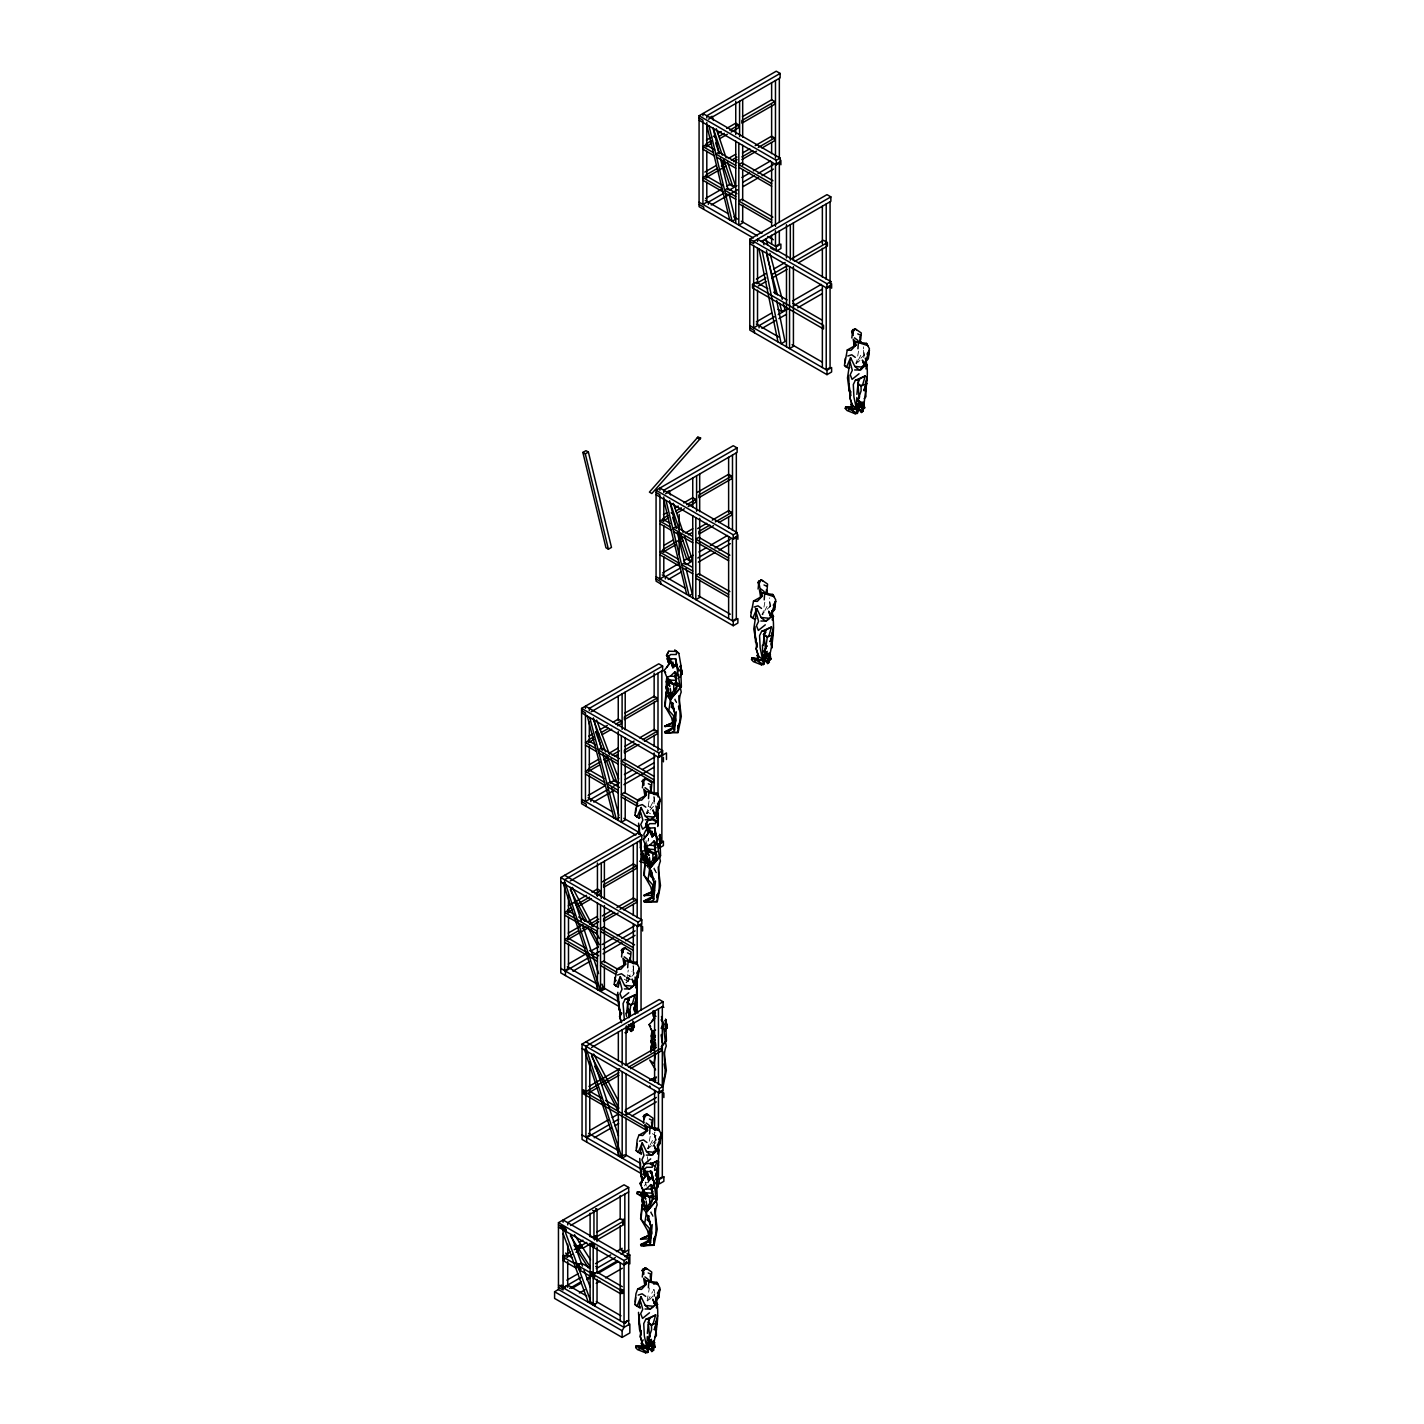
<?xml version="1.0" encoding="UTF-8"?>
<svg xmlns="http://www.w3.org/2000/svg" width="1424" height="1424" viewBox="0 0 1424 1424"><rect width="100%" height="100%" fill="white"/><g stroke="black" fill="none" stroke-linecap="round" stroke-linejoin="round"><path stroke-width="0.75" stroke-dasharray="5 3.75" d="M648.027 841.442L648.525 838.416L647.439 844.201M649.095 800.947L646.923 813.656L649.273 811.413M626.471 980.691L628.287 970.082M650.216 1136.263L648.045 1148.972L653.83 1137.758M764.813 602.192L762.641 614.901L768.426 603.687M647.155 1300.771L649.344 1288.044M858.547 351.123L856.376 363.832L862.161 352.618M769.69 601.391L770.74 605.823L769.903 608.546L769.565 597.849M863.638 357.477L864.475 354.754L863.3 346.78M655.093 1135.462L656.144 1139.894L655.307 1142.618L654.969 1131.92M654.898 1293.811L654.079 1296.516L653.847 1289.361L654.898 1293.811L647.831 1301.607M652.708 802.442L646.923 813.656L653.616 806.144M629.622 979.427L626.097 982.809L631.9 971.577M647.76 1301.02L652.601 1291.657M644.378 1185.961L645.606 1184.02M626.097 982.809L634.214 973.731L633.039 965.739M652.726 1146.249L656.927 1141.194M864.475 354.754L855.575 363.245M770.74 605.823L761.84 614.314M656.144 1139.894L647.244 1148.385M857.533 362.711L859.882 360.45M649.202 1147.851L651.551 1145.608M646.122 813.068L647.956 812.374M645.143 1182.739L648.543 1182.614M648.116 806.198L651.765 808.298M646.852 811.698L650.501 813.798M627.308 974.764L630.957 976.864M627.308 977.434L630.957 979.534M626.044 977.594L629.693 979.694M624.21 979.214L629.693 982.364M652.317 1133.646L656.161 1135.871M674.371 699.469L676.436 702.815M653.563 868.604L656.66 873.624M650.287 1212.233L653.402 1217.253M675.029 698.775L676.774 702.459M654.221 867.91L656.82 873.464M650.964 1211.539L653.563 1217.075M653.847 796.603L655.022 804.578M645.98 840.694L647.066 845.642M647.333 1156.751L648.329 1162.126M645.57 1182.045L646.3 1186.085M863.425 350.322L863.585 355.68M653.972 800.146L654.079 803.723M633.164 969.299L633.324 974.657M654.595 1132.525L654.595 1143.614M654.15 796.835L654.15 803.474M633.324 965.97L633.324 974.835"/><path stroke-width="1.5" d="M646.176 1201.055L646.977 1207.16L649.255 1207.392L646.282 1212.18L647.172 1209.403C641.85 1206.893 640.035 1186.779 645.82 1199.133L642.544 1194.22M657.158 856.803L649.54 868.569L650.43 865.774C645.108 863.282 643.292 843.168 649.077 855.504L645.802 850.609M652.423 1038.719L654.097 1048.865L652.975 1050.378L653.901 1047.405C651.16 1044.629 649.433 1027.665 654.933 1040.357L651.658 1035.462M675.652 691.138L670.348 699.415L671.256 696.639C665.934 694.147 664.118 674.015 669.903 686.368L666.61 681.455M635.211 1014.03L637.115 984.34L635.015 977.113M654.666 1208.584L657.229 1229.179L654.025 1245.27L641.156 1245.751L641.156 1244.362L649.077 1240.197L651.035 1227.007L648.418 1215.936M658.191 867.02L660.487 885.568L657.283 901.641L644.413 902.14L644.413 900.733L652.334 896.586L654.292 883.378L651.249 870.331M657.71 826.507L657.924 815.204L655.912 805.984M650.127 1335.765L648.223 1339.468L649.931 1342.885L648.668 1344.879L646.852 1344.487L649.095 1347.478L647.778 1352.408L645.624 1352.8L637.507 1349.614L635.691 1347.496L636.101 1345.876L647.048 1345.894L651.854 1351.518L653.189 1345.894C656.589 1330.336 660.042 1312.892 655.716 1297.193M657.14 1180.193L659.045 1150.503L657.336 1145.003L660.042 1143.508L661.056 1135.373L658.636 1139.325M678.75 695.82L681.295 716.414L678.091 732.506L665.222 732.986L665.239 731.598L673.16 727.433L675.101 714.243L672.484 703.171M762.641 660.594L757.71 659.793L754.631 660.95L757.354 658.44L751.925 657.888L751.534 659.508L753.332 661.626L761.448 664.812L763.602 664.438L762.677 656.5L766.041 657.603L768.8 653.83L764.065 651.498L766.895 645.926L764.065 651.498L765.774 654.898L763.994 659.526L767.696 663.548C772.075 646.745 775.688 628.091 771.933 610.932L774.638 609.436L775.653 601.284L773.232 605.236M859.687 396.709L857.8 400.429L859.491 403.829L858.245 405.84L856.411 405.431L858.672 408.421L857.337 413.369L855.183 413.743L847.066 410.557L845.269 408.439L845.66 406.819L856.607 406.837L861.431 412.479L863.158 408.617L862.072 405.448L864.137 403.508C865.418 388.61 869.922 372.785 865.276 358.136M626.133 948.758L624.246 947.69L622.27 952.585L621.38 950.324L624.869 947.708L631.046 951.962L630.476 958.441L628.109 961.485L627.681 967.75M646.941 779.604L645.054 778.554L643.096 783.449L642.188 781.171L645.677 778.554L651.854 782.808L651.284 789.305L648.917 792.331L648.49 798.615M643.31 1116.487L648.062 1114.921L646.176 1113.871L644.2 1118.748L643.31 1116.487L646.799 1113.871L652.975 1118.125L652.406 1124.604L650.038 1127.648L649.611 1133.931M642.082 1270.386L646.834 1268.837L644.947 1267.769L642.972 1272.664L642.082 1270.386L645.57 1267.787L651.747 1272.024L651.177 1278.521L648.792 1281.564L648.383 1287.83M762.659 580.85L760.772 579.799L758.796 584.677L757.906 582.416L761.395 579.799L767.572 584.054L767.002 590.533L764.635 593.577L764.207 599.86M856.394 329.781L854.507 328.73L852.531 333.608L851.641 331.347L855.13 328.73L861.306 332.985L860.737 339.464L858.369 342.508L857.942 348.791M755.592 608.333L755.877 614.171M636.101 1345.876L647.778 1352.408L646.727 1347.211L647.315 1336.513M767.696 663.548L769.423 662.213L762.89 658.048L762.427 645.232M845.66 406.819L857.337 413.369L856.287 408.172L856.874 397.474M641.281 1154.401L641.334 1152.568L640.124 1153.493L636.154 1150.574L637.187 1139.841L638.931 1135.142L647.511 1130.336L647.315 1126.918L644.876 1124.373L646.033 1130.994L647.511 1130.336L646.247 1129.944L647.315 1126.918L658.191 1128.52L659.419 1130.745L650.038 1127.648L649.397 1125.458L646.14 1122.984M640.035 1308.318L640.088 1306.467L638.895 1307.392L634.926 1304.473L635.941 1293.757L637.685 1289.04L646.282 1284.252L646.069 1280.817L643.63 1278.289L644.787 1284.911L646.282 1284.252L645.001 1283.843L646.069 1280.817L656.945 1282.419L658.173 1284.662L648.792 1281.564L648.151 1279.375L644.912 1276.883M646.193 855.788L648.24 864.012L651.587 865.81L649.789 865.828L646.015 860.47L646.567 853.866M643.506 1196.356L641.904 1199.809L642.954 1204.081L641.904 1199.809L643.025 1199.506L644.983 1207.623L648.329 1209.439L646.532 1209.439L642.758 1204.099L643.31 1197.495M654.132 1048.687L651.872 1045.323L652.05 1040.641L654.453 1046.106M667.571 683.609L665.987 687.044L667.019 691.316L665.987 687.044L667.091 686.742L669.049 694.876L672.395 696.674L670.597 696.674L666.841 691.334L667.375 684.73M582.06 1048.527L659.223 1093.08L663.086 1090.855L662.925 1079.712M655.467 880.958L653.794 899.203L651.978 901.428L646.336 902.353L652.334 896.586L653.794 899.203M652.21 1224.587L650.537 1242.814L648.703 1245.039L643.078 1245.982L649.077 1240.197L650.537 1242.814M676.275 711.822L674.602 730.049L672.787 732.274L667.144 733.218L673.16 727.433L674.602 730.049M667.269 659.081L667.927 655.521L667.269 659.081L668.479 662.569L671.825 662.445L674.691 665.506L672.893 667.767L671.897 664.207L673.071 662.178M663.335 1079.356L663.228 1081.475L664.349 1077.879M636.902 995.643L635.3 1002.015L636.403 1002.603L630.779 1005.041L627.397 1002.069L628.981 1017.501L630.779 1005.041L632.594 1003.083L634.979 994.895L628.215 998.58L626.631 1013.336M646.015 860.47L646.282 855.877L648.596 861.253M666.841 691.334L667.536 686.795L665.987 687.044M642.758 1204.099L643.47 1199.56L641.904 1199.809M651.872 1045.323L652.139 1040.73L651.017 1041.051L652.067 1045.305L651.017 1041.051L652.619 1037.598M646.852 1344.487L650.216 1345.591L652.975 1341.8L648.223 1339.468L651.569 1329.891L651.48 1325.121L653.278 1323.163L655.681 1314.975L648.899 1318.66L647.333 1333.416M773.428 627.735L771.826 634.125L772.929 634.712L767.305 637.133L763.923 634.161L765.507 649.593L767.305 637.133L769.12 635.193L771.505 626.987L764.741 630.672L763.157 645.446M856.411 405.431L859.776 406.534L862.535 402.761L857.8 400.429L861.128 390.835L861.039 386.064L862.855 384.124L865.24 375.918L858.476 379.603L856.892 394.377M624.086 964.831L622.947 958.21L625.385 960.737L625.581 964.173L624.086 964.831L624.317 961.218M644.912 795.678L643.755 789.056L646.193 791.602L646.389 795.019L644.912 795.678L645.125 792.082M646.033 1130.994L646.247 1127.399M644.787 1284.911L645.001 1281.297M760.63 596.923L759.473 590.301L761.911 592.847L762.107 596.264L760.63 596.923L760.843 593.327M854.364 345.854L853.207 339.232L855.646 341.778L855.842 345.195L854.364 345.854L854.578 342.258M624.21 956.821L627.468 959.295L628.109 961.485L637.489 964.582L636.261 962.339L625.385 960.737L624.317 963.763L625.581 964.173L617.001 968.961L614.67 981.937L616.218 980.264M635.478 812.801L637.81 799.825L646.389 795.019L645.125 794.628L646.193 791.602L657.069 793.204L658.297 795.446L648.917 792.331L648.276 790.142L645.036 787.668M636.599 1148.118L636.92 1143.543M635.353 1302.017L635.674 1297.442M751.302 612.516L753.527 601.053L762.107 596.264L760.843 595.855L761.911 592.847L772.787 594.449L774.015 596.674L764.635 593.577L763.994 591.387L760.736 588.913M844.93 362.96L847.262 349.984L855.842 345.195L854.578 344.786L855.646 341.778L866.522 343.38L867.75 345.605L858.369 342.508L857.729 340.318L854.471 337.844M660.202 838.7L661.395 840.765L660.398 843.524L661.466 843.008L659.775 834.464L660.558 855.717L649.54 868.569L652.512 863.763L650.234 863.531L649.433 857.426M681.064 670.651L682.203 671.63L681.224 674.389L682.292 673.855L680.583 665.328L681.366 686.564L670.348 699.415L673.321 694.627L671.042 694.396L670.259 688.29M665.382 1022.201L667.251 1025.618L666.254 1028.377L667.322 1027.861L665.631 1019.317L666.414 1040.552L661.501 1046.711M656.98 1183.415L658.137 1184.376L657.14 1187.153L658.208 1186.619L656.517 1178.093L657.301 1199.328L646.282 1212.18L649.255 1207.392L646.977 1207.16L653.171 1198.332L650.786 1184.608L646.443 1188.862L642.776 1189.948L639.981 1183.344L647.564 1173.946M644.413 895.838L652.548 891.424L643.826 895.518L651.818 895.251L652.815 884.891L643.862 875.262L645.357 860.95M666.165 691.815L664.688 706.126L673.641 715.756L672.626 726.115L664.634 726.365L673.356 722.271L665.222 726.703M642.099 1204.579L640.604 1218.891L649.558 1228.52L648.561 1238.88L640.569 1239.129L649.291 1235.035L641.156 1239.467M630.779 1005.041L626.934 1002.496L629.088 1000.253L629.337 997.619M650.02 1317.698L648.863 1321.169M767.305 637.133L763.46 634.606L765.614 632.363L765.863 629.711M859.598 378.642L858.423 382.13M654.631 890.605L652.05 892.421L650.804 886.921L644.271 875.546L645.161 856.198L647.546 851.018M672.876 723.267L671.63 717.767L665.079 706.411L666.717 689.554L667.126 693.862M650.946 1051.962L651.747 1043.543L652.174 1047.85M648.792 1236.032L647.546 1230.532L641.014 1219.175L642.633 1202.319M650.572 1051.944L651.213 1045.803M616.183 986.28L620.312 976.597L618.194 987.313L614.225 984.411L614.99 977.362M640.213 817.251L639.02 818.177L635.033 815.258L635.798 808.227M643.808 785.336L644.022 783.378L642.188 781.171M643.701 1274.569L643.915 1272.593M755.93 618.497L754.72 619.404L750.751 616.503L751.516 609.472M849.665 367.428L848.455 368.335L844.485 365.434L845.251 358.403M621.576 956.981L622.306 950.271L621.38 950.324M642.402 787.828L643.132 781.135M643.506 1123.144L644.235 1116.452M642.277 1277.061L643.007 1270.35M758.102 589.073L758.832 582.38L757.906 582.416M851.837 338.004L852.567 331.311L851.641 331.347M853.261 335.512L852.567 331.311M621.451 1022.29L619.618 1016.665L620.081 1012.589M642.26 1176.74L641.548 1182.828L642.26 1176.74L640.925 1176.135L639.75 1158.46M638.504 1312.358L639.679 1330.034L641.014 1330.639L640.319 1336.744L642.74 1344.238L641.352 1343.33L643.15 1339.877M846.443 367.321L850.573 357.638L847.494 377.93L849.256 390.977L850.591 391.6L849.879 397.688L852.317 405.181L850.911 404.274L852.495 410.112L855.183 413.743M675.955 720.099L673.694 728.981L673.16 727.433M642.295 1174.195L582.06 1139.431L582.06 1044.077L659.223 1088.63L663.086 1086.405L666.343 1070.421L664.047 1051.873M651.889 1232.864L649.611 1241.746L640.604 1244.701L641.156 1245.751M655.841 820.544L655.467 823.642L649.736 823.659L647.475 826.151L645.713 824.621L647.973 820.366L652.388 819.708L658.013 822.502L653.936 819.067M676.649 651.409L676.275 654.506L670.544 654.524L668.283 656.998L666.521 655.485L668.782 651.231L676.649 651.409L678.821 653.367L680.921 665.4M652.566 1164.173L652.21 1167.271L646.478 1167.288L644.218 1169.763L642.438 1168.25L644.716 1163.995L649.13 1163.337L654.737 1166.131L650.679 1162.678M655.378 812.908L658.938 808.191L659.935 800.057L657.514 804.008M638.112 977.345L635.407 978.84L634.57 982.062L638.112 977.345L639.127 969.192L636.706 973.144M661.929 1042.065L661.27 1034.447M655.254 1302.141L658.814 1297.424L659.828 1289.272L657.39 1293.223M638.628 823.143L638.931 834.286M617.82 992.279L617.233 996.907L620.472 1014.653L619.618 1016.665L621.505 1022.681M864.831 363.084L868.373 358.367L869.388 350.215L866.967 354.167M648.632 1347.994L647.778 1352.408M649.931 1342.885L649.024 1344.648L646.959 1343.989L649.308 1342.601L649.024 1344.648L655.04 1346.908L652.601 1349.418L646.727 1347.211L638.806 1348.937L641.53 1346.428L645.588 1348.225M764.866 656.678L765.151 654.613L762.801 656.001L764.866 656.678L765.774 654.898M858.601 405.609L858.868 403.544L856.536 404.932L858.601 405.609L859.491 403.829M668.977 709.579L670.775 697.956M648.169 878.715L649.967 867.091M655.521 1053.885L654.025 1063.568L649.718 1060.115L655.574 1069.869M644.912 1222.344L646.692 1210.72M645.09 842.99L644.449 846.728L645.926 854.827M668.853 693.417L667.927 696.389L670.74 695.802M648.045 862.57L647.119 865.525L649.931 864.938M644.787 1206.181L643.862 1209.154L646.674 1208.567M656.482 818.747L657.229 814.457L656.001 812.926L654.524 814.403L655.04 815.436L657.924 815.204M635.656 987.882L636.421 983.61L635.193 982.079L633.716 983.539L634.232 984.589L637.115 984.34M657.603 1154.063L658.351 1149.773L657.123 1148.242L655.645 1149.72L656.161 1150.752L659.045 1150.503M772.2 619.992L772.947 615.702L771.719 614.171L770.242 615.649L770.758 616.681L773.641 616.432M656.357 1307.962L657.105 1303.69L655.894 1302.141L654.417 1303.619L654.933 1304.651L657.817 1304.42M865.934 368.923L866.682 364.633L865.454 363.102L863.976 364.58L864.493 365.612L867.376 365.363M652.245 831.313L651.088 833.343L652.085 836.903L653.883 834.642L651.017 831.58L647.653 831.705L646.496 822.52M647.724 1173.234L648.828 1180.514L650.626 1178.271L647.76 1175.209L644.396 1175.334L643.239 1166.149M857.337 413.369L858.245 405.84L856.607 406.979M860.185 401.853L858.903 401.532L858.031 405.893L863.158 408.617L864.599 407.851L863.976 404.202L862.641 404.808L864.599 407.851L862.161 410.361L856.287 408.172L848.366 409.881L851.089 407.371M639.02 818.177L641.138 807.461L636.991 817.145M640.124 1153.493L642.242 1142.778L638.112 1152.461M761.448 664.812L758.761 661.181L757.176 655.343L758.583 656.25L756.144 648.757L756.998 646.745L753.777 628.999L756.838 608.707L752.709 618.39M638.895 1307.392L641.014 1296.677L636.866 1306.36M654.524 1169.264L656.909 1161.058L650.91 1164.28M681.366 686.564L671.274 698.561L676.881 688.077L674.869 671.843L670.508 676.097L666.859 677.183L664.047 670.579L671.647 661.181M660.558 855.717L650.465 867.714L656.072 857.212L654.043 840.979L649.7 845.233L646.033 846.319L643.239 839.733L650.821 830.334M642.794 1197.299L636.937 1193.579L637.329 1191.977L642.758 1192.511L640.035 1195.039L643.114 1193.864M657.301 1199.328L647.208 1211.326C650.198 1204.081 656.553 1197.477 651.053 1189.2L654.097 1183.13L651.462 1171.436L646.389 1171.721L643.773 1170.065L642.438 1168.25L644.716 1163.995M657.817 1175.975L655.574 1175.654L658.333 1168.784L657.229 1168.196L658.831 1161.824M866.148 390.817L863.905 390.514L866.664 383.643L865.561 383.056L867.163 376.666M656.571 1329.874L654.328 1329.571L657.105 1322.682L656.001 1322.095L657.603 1315.723M771.933 610.932L771.096 614.153L774.638 609.436M632.131 1026.668L632.897 1030.104L631.17 1031.439L627.468 1027.434L627.076 1032.329L626.346 1025.939L628.411 1027.398L627.076 1032.329L624.922 1032.72M751.925 657.888L763.602 664.438L764.937 659.49L759.134 660.113L757.871 657.532L759.401 656.411M677.646 727.931C683.573 716.521 676.258 703.492 681.224 692.028L679.907 685.709M656.838 897.067C662.747 885.675 655.449 872.627 660.416 861.164L659.526 856.963M662.694 1081.92C668.604 1070.51 661.306 1057.48 666.272 1046.017L665.382 1041.816M653.58 1240.696C659.49 1229.286 652.192 1216.256 657.158 1204.793L655.823 1198.474M673.73 709.116L671.452 707.194L672.555 703.492M650.643 876.33L649.985 873.393L654.043 879.213L650.643 876.33L651.747 872.645M649.647 1221.881L647.386 1219.959L648.49 1216.256M635.887 1009.794L633.644 1009.491L636.047 1001.535M772.413 641.886L770.17 641.583L772.573 633.627M863.905 390.514L866.308 382.558M655.574 1175.654L657.977 1167.698M654.328 1329.571L656.731 1321.614M654.114 1240.251L655.236 1236.655L654.221 1238.132M646.46 828.234L647.101 824.674L647.653 831.705L649.842 829.071M652.886 1011.289L653.509 1016.558L656.019 1016.291M643.203 1171.845L643.844 1168.285L644.396 1175.334L647.671 1171.365M669.28 696.443L668.728 698.116L667.927 696.389L670.33 693.274M648.454 865.578L647.902 867.252L647.119 865.525L648.24 864.012L649.789 865.828M645.197 1209.207L644.645 1210.863L643.862 1209.154L646.265 1206.039M647.048 1345.894L647.617 1349.115L648.668 1344.879L647.048 1346.018M657.194 808.084L659.935 800.057M636.386 977.22L639.127 969.192M772.912 609.33L775.653 601.284M861.378 369.635L862.677 365.79M866.646 358.261L869.388 350.215M653.046 1154.775L654.346 1150.93M658.315 1143.401L661.056 1135.373M657.069 1297.3L659.828 1289.272M671.452 707.194L672.893 702.993M647.386 1219.959L648.828 1215.758M680.921 666.503L679.746 666.681L681.028 667.091M660.095 835.639L658.938 835.835L660.22 836.244M631.17 1031.439L634.339 1026.829L633.716 1023.18L632.381 1023.785L634.339 1026.829L631.9 1029.338L626.026 1027.131M665.951 1020.492L664.794 1020.688L666.076 1021.079M656.838 1179.268L655.681 1179.446L656.962 1179.855M655.681 1314.975L645.82 1319.3L643.737 1323.626L644.342 1335.943L646.727 1347.211L641.352 1343.33L642.918 1349.169L645.624 1352.8M628.981 1017.501L630.369 1013.835L628.821 1009.278M770.17 641.583L772.929 634.712M633.644 1009.491L636.403 1002.603M667.927 655.521L668.479 662.569L670.455 658.974L675.546 658.671L680.334 688.326M647.653 831.705L649.647 828.109L654.72 827.807L659.526 857.462M644.396 1175.334L646.389 1171.721L644.218 1169.763M864.137 403.49L863.158 408.617L859.776 406.534M619.618 1016.665L621.309 1012.589M641.548 1182.828L643.239 1178.769M643.274 850.644L641.459 854.097L642.865 855.023L640.426 847.529L640.373 839.715M673.837 690.035L673.641 684.143L675.439 682.594L678.928 683.787L673.641 684.143L666.183 681.989L666.859 677.183L673.641 684.143L677.877 686.119M656.339 853.047L645.375 851.125L646.033 846.319L652.815 853.296L657.069 855.254M655.485 1035.8L652.299 1033.45L655.307 1037.366L651.231 1035.978L651.889 1031.172L649.095 1024.568L654.791 1018.605M649.753 1202.799L649.558 1196.908L651.355 1195.359L654.844 1196.534L649.558 1196.908L642.117 1194.754L642.776 1189.948L649.558 1196.908L653.794 1198.883M865.561 383.056L866.949 379.781M771.826 634.125L773.214 630.85M635.3 1002.015L636.688 998.758M657.229 1168.196L658.618 1164.921M656.001 1322.095L657.39 1318.838M865.24 375.918L855.397 380.244L853.314 384.569L853.902 396.887L856.287 408.172L850.911 404.274M771.505 626.987L761.662 631.313L759.579 635.638L760.167 647.956L762.552 659.241L757.176 655.343M634.979 994.895L625.136 999.221L623.053 1003.546L624.371 1019.922M679.693 677.468L681.847 673.054L682.292 673.855L676.008 665.898L675.546 658.671L677.771 668.39M658.867 846.621L661.039 842.189L659.437 841.513M664.723 1031.474L666.895 1027.042L665.293 1026.366M655.61 1190.233L657.781 1185.818L658.208 1186.619L651.943 1178.663L651.462 1171.436L653.705 1181.155M628.482 1017.537L630.369 1013.835M671.274 698.561L673.321 694.627L671.042 694.396L677.254 685.567L675.136 676.436L678.18 670.366M650.465 867.714L652.512 863.763L650.234 863.531L656.428 854.703L654.31 845.589L657.354 839.501M647.208 1211.326L649.255 1207.392M668.782 651.231L666.521 655.485L670.455 658.974L668.283 656.998M647.973 820.366L645.713 824.621L649.647 828.109L647.475 826.151M661.466 1016.54L663.21 1024.354L661.128 1028.253L663.869 1028.858L665.382 1042.315M619.814 1016.683L621.843 1013.051M622.128 1337.403L622.128 1330.728L624.05 1327.382L624.05 1260.543L558.457 1222.682L558.457 1289.521L624.05 1327.382L629.835 1324.035L629.835 1332.953L622.128 1337.403L554.595 1298.421L554.595 1291.746L558.35 1289.574M667.251 691.299L667.091 686.742L668.71 690.017M646.425 860.434L646.282 855.877L645.161 856.198L646.318 862.997M652.281 1045.287L652.139 1040.73L654.559 1045.643M643.167 1204.063L643.025 1199.506L644.645 1202.782M666.663 667.482L670.117 662.053M645.855 836.618L649.291 831.189M651.711 1021.471L655.147 1016.042M642.598 1180.247L646.033 1174.818M630.761 1023.625L629.515 1025.511L632.897 1027.576L632.327 1022.806L633.876 1022.468L632.701 1020.972M678.287 725.368L679.301 723.89M657.674 1146.658L660.042 1143.508M864.51 362.426L868.017 358.136L869.405 348.702L866.522 343.38M770.776 613.495L774.282 609.205L775.671 599.771L772.787 594.449M656.233 810.826L658.564 807.96L659.953 798.526L657.069 793.204M635.424 979.979L637.756 977.095L639.145 967.679L636.261 962.339M657.354 1146.142L659.686 1143.276L661.074 1133.842L658.191 1128.52L654.898 1130.14M656.108 1300.059L658.458 1297.175L659.828 1287.759L656.945 1282.419L653.669 1284.056M668.479 662.569L671.736 658.6M661.359 1046.569L666.414 1040.552M763.46 634.606L765.614 632.363M651.818 895.251L654.008 892.741M626.934 1002.496L629.088 1000.253M858.672 408.421L857.177 410.076L857.729 408.457M764.937 659.49L763.442 661.145L763.602 664.438M628.411 1027.398L626.916 1029.036L627.468 1027.434M647.617 1349.115L649.095 1347.478M855.842 345.195L851.036 350.34L847.262 349.984M762.107 596.264L757.301 601.409L753.527 601.053M646.389 795.019L641.583 800.181L637.81 799.825M625.581 964.173L620.775 969.317L617.001 968.961M647.511 1130.336L642.705 1135.498L638.931 1135.142M646.282 1284.252L641.476 1289.396L637.685 1289.04M864.208 398.578L865.934 396.726L865.685 388.004M654.631 1337.617L656.375 1335.765L656.126 1327.043M770.865 658.92L768.426 661.43L770.865 658.92L770.242 655.271L768.907 655.877L770.865 658.92L768.337 656.517L770.402 654.577L769.227 653.064M858.868 403.544L856.536 404.932M765.151 654.613L762.801 656.001M649.308 1342.601L646.959 1343.989M631.811 1024.426L633.876 1022.485L632.487 1025.814L631.811 1024.426L632.897 1027.576L629.479 1025.778M655.04 1346.908L653.064 1343.864L654.399 1343.259L655.04 1346.908L653.58 1347.656L652.495 1344.505L654.577 1342.565L653.385 1341.052M676.578 664.527L672.893 667.767L670.971 662.302M659.775 834.464L661.466 843.008L655.2 835.051L654.72 827.807L655.77 833.663L652.085 836.903L650.163 831.438M652.512 1177.292L648.828 1180.514L646.905 1175.067M859.028 373.747L852.086 379.354L850.217 374.672L852.317 370.311L850.27 362.746M765.293 624.816L758.351 630.423L756.482 625.741L758.583 621.38L756.536 613.815M646.799 825.813L642.651 829.177L640.764 824.514L642.865 820.135L640.818 812.588M628.767 992.724L621.825 998.331L619.956 993.649L622.039 989.288L620.01 981.723M650.697 1158.887L643.755 1164.494L641.886 1159.812L643.968 1155.451L641.939 1147.904M649.451 1312.803L642.527 1318.41L640.658 1313.729L642.74 1309.368L640.711 1301.803M866.682 364.633L859.865 369.991L854.614 369.937M772.947 615.702L766.13 621.06L760.879 621.006M657.229 814.457L650.412 819.815L645.161 819.779M636.421 983.61L629.604 988.968L624.353 988.915M658.351 1149.773L651.533 1155.131L646.282 1155.095M657.105 1303.69L650.305 1309.048L645.036 1308.994M861.431 412.479L863.158 411.144L862.392 407.709M651.854 1351.518L653.598 1350.183L652.441 1345.039L653.598 1350.183L651.925 1346.623M762.89 658.048L764.51 656.909L762.677 656.5M853.136 405.342L851.605 406.463L852.869 409.044L856.376 409.525M641.637 857.195L644.823 855.486L642.153 856.287L645.731 863.585L639.643 861.182M643.577 1344.398L642.865 1345.68M845.269 408.439L847.209 407.157L851.196 408.314M751.534 659.508L753.474 658.226L757.461 659.383M636.937 1193.579L638.878 1192.297L642.865 1193.472M635.691 1347.496L637.632 1346.196L643.63 1347.958M665.239 731.598L665.222 732.986M644.413 900.733L644.413 902.14M641.156 1244.362L654.025 1245.27L653.812 1238.488M767.287 651.355L765.169 652.601L764.296 656.962L769.423 659.686L768.871 654.898L770.402 654.559M651.462 1339.325L649.326 1340.571L648.472 1344.95L653.58 1347.656L650.216 1345.591M753.349 237.986L699.077 206.658L699.077 115.753L776.258 71.2L780.121 73.425L780.121 77.875L708.582 119.189M780.121 73.425L706.802 115.753L706.802 117.978M709.668 117.676L712.089 116.27L713.495 120.417M742.474 116.626L771.63 99.787L774.709 101.567L774.709 104.255L741.904 123.176L741.904 120.506L774.709 101.567M706.411 140.104L711.644 137.096M717.625 133.642L721.256 131.542M726.685 128.409L735.745 123.176L738.825 124.974L738.825 127.644L731.153 132.058M711.252 140.887L706.019 143.895L706.019 146.583M718.906 136.473L724.335 133.34M729.764 130.189L738.825 124.974M707.888 145.497L711.626 143.343M719.654 138.715L727.326 134.283M704.862 172.055L716.379 165.398M728.287 158.527L735.745 154.219M742.474 153.009L749.754 148.808M755.218 145.64L771.63 136.188L774.709 137.968L774.709 140.638L761.965 148.007M717.536 168.299L706.019 174.938L706.019 177.626L725.973 166.11M721.381 166.074L725.225 163.867L722.128 162.087M731.384 160.307L736.956 157.085M733.609 161.695L737.08 159.684M741.904 156.907L752.851 150.588M758.316 147.437L774.709 137.968M741.904 159.577L756.482 151.158M705.628 198.417L720.9 189.606M726.614 186.295L730.441 184.088M741.886 177.484L749.522 173.069M753.349 170.862L770.526 160.948M699.077 115.753L776.258 160.307L780.121 158.082L780.121 162.55L776.258 164.775L699.077 120.221M721.292 159.559L729.693 184.533L732.773 186.313L735.211 184.906L727.504 162.016M723.606 193.379L708.333 202.19L708.333 204.433M729.337 190.068L736.973 185.672M742.705 182.361L754.15 175.739M757.977 173.55L773.25 164.721M711.235 204.985L737.596 189.766M743.239 186.508L758.298 177.804M762.054 175.633L773.357 169.118M749.807 325.633L826.988 370.204L831.616 367.517L831.616 371.984L826.988 374.654L749.807 330.101L749.807 239.196L826.988 194.643L830.851 196.868L830.851 201.318L761.288 241.475M830.851 196.868L753.67 241.421L753.67 243.646L749.807 241.421M776.258 246.761L780.886 244.074L780.886 248.541L776.258 251.211L776.258 246.761L764.955 240.229M756.358 279.086L765.952 273.55M773.624 269.118L785.14 262.479M792.812 258.047L823.517 240.318L827.38 242.543L827.38 246.103L798.597 262.728M752.513 284.426L823.517 325.42L823.517 328.98L752.513 287.986L752.513 284.426L756.375 282.201L767.892 288.841M756.375 283.536L765.97 278M771.719 274.672L787.08 265.807M794.752 261.375L827.38 242.543M758.298 285.993L765.97 281.56M771.719 278.232L787.08 269.367M756.358 321.86L771.63 313.049M792.616 300.927L821.256 284.391M749.807 239.196L826.988 283.75L830.851 281.525L830.851 285.975L826.988 288.218L749.807 243.646M777.967 309.382L781.829 311.607L785.016 309.773L783.342 303.508M774.353 316.822L759.081 325.633L759.081 327.876M778.163 314.615L787.703 309.115M793.435 305.804L822.075 289.268M761.965 328.428L775.154 320.809M778.91 318.638L786.44 314.295M797.743 307.78L822.2 293.647M582.861 452.44L585.94 450.66L588.379 452.067L611.483 547.403L608.404 549.183L605.965 547.777L582.861 452.44L585.282 453.847L608.404 549.183M585.282 453.847L588.379 452.067M656.072 576.702L733.253 621.273L737.881 618.586L737.881 623.053L733.253 625.723L656.072 581.17L656.072 490.265L733.253 445.712L737.116 447.937L737.116 452.387L665.578 493.683M737.116 447.937L663.798 490.265L663.798 492.49M666.663 492.17L669.102 490.764L670.49 494.929M697.653 492.188L728.625 474.299L731.705 476.079L731.705 478.749L698.917 497.688L698.917 495.018L731.705 476.079M663.424 514.616L666.895 512.604M674.62 508.154L678.251 506.054M683.68 502.921L692.74 497.688L695.82 499.468L695.82 502.156L688.148 506.57M668.248 515.399L663.032 518.407L663.032 521.077M675.902 510.985L681.331 507.834M686.76 504.701L695.82 499.468M664.883 520.009L668.621 517.855M676.649 513.21L684.321 508.795M663.78 545.463L673.374 539.91M685.282 533.039L692.74 528.731M697.653 528.571L706.749 523.32M712.231 520.152L728.625 510.682L731.705 512.48L731.705 515.15L718.96 522.501M688.379 534.819L692.1 532.665M675.724 544.805L663.032 552.12L663.032 549.45L682.221 538.379L679.123 536.599M679.337 542.704L682.968 540.604M709.846 525.1L698.917 531.401L698.917 534.089L713.495 525.67M715.311 521.932L731.705 512.48M662.623 572.929L677.895 564.118M683.609 560.807L693.168 555.307M698.881 551.996L706.518 547.581M710.345 545.374L727.522 535.46M656.072 490.265L733.253 534.819L737.116 532.594L737.116 537.044L733.253 539.287L656.072 494.715M678.287 534.071L686.688 559.027L689.768 560.825L692.206 559.418L684.499 536.528M680.619 567.891L665.346 576.702L665.346 578.945M686.332 564.58L692.064 561.27M697.796 557.977L711.163 550.251M714.973 548.044L730.245 539.233M668.23 579.497L681.42 571.878M698.347 562.106L715.293 552.316M719.067 550.145L730.352 543.63M635.869 835.069L581.597 803.723L581.597 708.387L658.778 663.815L662.623 666.04L662.623 670.508L591.102 711.804M662.623 666.04L589.322 708.387L589.322 710.612M624.994 713.032L654.15 696.194L657.229 697.974L657.229 700.661L624.424 719.601L624.424 716.913L657.229 697.974M588.877 736.101L592.313 734.125M600.02 729.675L607.318 725.457M612.783 722.306L618.247 719.138L621.345 720.936L621.345 723.606L617.5 725.831M593.683 736.902L588.539 739.857L588.539 742.545L594.093 739.323M601.284 732.506L608.582 728.305M615.88 724.086L621.345 720.936M602.103 734.713L611.733 729.159M589.287 764.688L598.863 759.152M608.92 753.349L618.247 747.956M624.994 746.301L634.089 741.05M639.572 737.881L654.15 729.462L657.229 731.26L657.229 733.93L644.467 741.281M600.038 762.054L588.539 768.675L588.539 771.345L599.433 765.062M603.865 759.829L607.692 757.621L604.595 755.841M612.017 755.129L619.476 750.822M635.371 743.88L624.424 750.181L624.424 752.869L639.002 744.449M642.651 739.661L657.229 731.26M604.88 761.929L608.511 759.829M614.42 756.411L617.891 754.417M581.597 708.387L658.778 752.94L662.623 750.715L662.623 755.165M588.13 795.5L605.325 785.585L585.46 774.033M611.038 782.274L614.865 780.067M624.406 774.549L632.042 770.153M637.774 766.842L654.951 756.927M661.857 754.72L657.995 756.945L657.995 796.835M581.597 712.837L658.778 757.39L666.485 752.94L666.485 759.508M608.048 789.359L590.853 799.273L590.853 801.498M613.762 786.048L619.493 782.737M625.225 779.444L636.67 772.823M642.402 769.512L653.865 762.908M593.755 802.05L614.456 790.106M623.872 784.677L653.99 767.287M619.404 817.536L616.325 819.334L589.75 717.554M619.137 1006.554L560.789 972.877L560.789 877.522L637.952 832.969L641.815 835.194L641.815 839.644L570.294 880.94M641.815 835.194L564.634 879.747L564.634 970.652L568.496 968.409L568.496 944.041M660.309 842.937L663.406 841.157L663.406 845.607L658.778 848.295L658.778 843.827M602.352 881.848L633.324 863.959L636.421 865.739L636.421 868.409L603.616 887.348L603.616 884.678L636.421 865.739M568.283 905.86L586.51 895.34M591.975 892.189L597.439 889.021L600.536 890.801L600.536 893.489L596.887 895.589M571.38 907.64L567.731 909.74L567.731 912.41L573.196 909.26M576.845 904.489L589.589 897.12M595.054 893.969L600.536 890.801M576.845 907.159L591.423 898.74M568.283 933.094L582.861 924.692M588.326 921.524L597.439 916.273M602.352 915.917L611.466 910.666M616.93 907.497L633.324 898.028L636.421 899.808L636.421 902.496L623.659 909.847M578.66 930.673L567.731 936.992L567.731 939.662M582.309 928.573L585.958 926.472M589.589 924.354L598.703 919.103M614.545 912.446L603.616 918.747L603.616 921.417L618.194 913.015M620.01 909.277L636.421 899.808M569.547 938.612L587.774 928.092M591.423 925.992L598.703 921.773M560.789 877.522L637.952 922.076L641.815 919.851L641.815 924.301L637.952 926.526L560.789 881.972M568.318 964.066L587.133 953.208M590.907 951.036L598.436 946.675M602.192 944.504L613.495 937.989M617.251 935.817L634.196 926.027M588.005 958.049L565.417 971.097L565.417 975.547M593.648 954.792L599.29 951.535M603.064 949.363L618.123 940.659M621.879 938.487L635.068 930.887M572.946 971.204L589.892 961.414M603.064 953.813L621.879 942.937M625.652 940.766L635.068 935.337M600.305 990.107L565.186 882.862L563.085 882.791L598.205 990.036L603.402 988.327L602.014 984.126M582.06 1044.077L659.223 999.523L663.086 1001.748L663.086 1006.198L591.565 1047.494M663.086 1001.748L585.923 1046.302L585.923 1137.206L589.767 1134.964L589.767 1061.823M588.966 1086.423L619.689 1068.694M625.439 1065.366L656.161 1047.637M646.549 1130.318L583.217 1093.757L583.217 1089.752L586.296 1091.532L618.924 1072.681M628.536 1067.146L661.163 1048.313L661.163 1050.983L630.44 1068.712M588.219 1093.098L597.813 1087.544M601.658 1085.337L618.924 1075.369M589.589 1130.62L608.404 1119.762M612.178 1117.591L617.82 1114.316M625.35 1109.972L655.467 1092.582M609.276 1124.604L586.688 1137.651L586.688 1142.101M613.032 1122.432L618.692 1119.175M626.222 1114.814L656.339 1097.441M594.217 1137.758L611.163 1127.968M614.919 1125.797L618.692 1123.625M631.864 1116.024L656.339 1101.891M621.576 1156.662L586.457 1049.417L584.356 1049.328L619.493 1156.573L624.673 1154.882M558.457 1222.682L624.05 1184.804L628.678 1187.474L628.678 1254.313L624.869 1256.52M628.678 1187.474L567.713 1222.682L567.713 1224.907M592.598 1210.311L593.95 1211.094L597.048 1209.314L597.048 1241.497M563.085 1229.802L564.438 1227.684M570.579 1225.477L628.678 1191.924M566.182 1230.033L561.163 1227.132L561.163 1225.797L565.559 1228.342L566.182 1230.033L564.847 1230.817L590.106 1299.56M579.319 1242.28L582.914 1240.197M596.781 1232.187L620.188 1218.659L624.05 1220.902L597.048 1236.495L594.538 1236.37L594.538 1239.948M575.349 1246.107L577.681 1246.107L579.461 1248.919L578.304 1249.596L576.524 1246.783L577.681 1246.107M591.441 1236.815L593.755 1236.815L592.598 1237.492M621.54 1219.442L623.854 1219.442L624.05 1224.462L597.048 1240.055L595.695 1239.272L595.695 1235.712M580.013 1244.754L578.856 1245.43L580.654 1248.243L581.811 1247.566L580.013 1244.754L581.366 1245.537L586.759 1242.422M623.854 1219.442L622.697 1220.119L622.697 1223.679L624.05 1224.462M563.281 1255.541L564.438 1256.199L564.438 1259.777L563.281 1259.101L563.281 1255.541L565.595 1255.541M565.595 1253.084L566.948 1253.868L570.579 1251.767M574.228 1249.667L577.859 1247.566L574.014 1245.341M622.697 1223.679L623.854 1223.002L622.697 1222.344M568.746 1256.395L572.341 1254.313M575.937 1252.248L579.532 1250.165L578.18 1249.382M590.319 1243.935L583.039 1248.136L581.686 1247.371M564.438 1259.777L563.085 1260.543L575.67 1267.823L577.023 1267.04M590.106 1245.395L591.441 1244.612L594.538 1246.409L594.538 1245.074L591.441 1243.277L591.441 1244.612M594.538 1246.409L593.185 1247.175L593.185 1305.114L597.048 1302.871L597.048 1279.286M575.349 1262.518L578.304 1268.054L576.524 1263.177L574.014 1263.284L563.085 1256.983L566.948 1254.758L572.412 1257.908M577.699 1263.871L580.654 1269.407L577.699 1263.871L580.013 1263.871M580.529 1269.051L579.176 1269.834L590.106 1276.153L592.598 1276.029L592.598 1272.469L590.106 1272.575L577.521 1265.313L581.366 1263.088L590.355 1268.286M566.894 1280.176L578.322 1273.59M590.106 1266.79L588.343 1267.805L576.862 1249.809M595.481 1263.675L610.718 1254.882M616.432 1251.589L622.146 1248.278M563.085 1287.723L581.045 1277.364M596.3 1268.553L615.346 1257.552M621.06 1254.259L628.678 1249.863M565.595 1287.616L561.163 1285.053L561.163 1286.388L564.438 1288.293L565.595 1286.281M593.381 1272.914L594.538 1273.59L594.538 1277.15L593.381 1276.474L593.381 1272.914L595.695 1272.914M569.618 1288.417L581.045 1281.814M586.777 1278.521L590.586 1276.313M598.205 1271.917L617.251 1260.916M571.896 1288.435L581.241 1283.042M586.848 1279.802L590.586 1277.648M598.062 1273.323L618.621 1261.45M626.097 1257.143L629.835 1254.989L629.835 1263.889M594.538 1277.15L593.185 1277.933L620.188 1293.526L622.697 1293.419L622.697 1289.841L620.188 1289.966L593.185 1274.355L597.048 1272.13L622.252 1286.691M624.05 1260.543L628.678 1257.873L628.678 1324.712M628.678 1262.34L624.05 1265.01L558.457 1227.132M579.372 1293.028L584.979 1289.788M596.193 1283.309L599.931 1281.155M605.538 1277.915L622.359 1268.214M595.695 1303.654L594.538 1305.666L594.538 1304.331L589.696 1301.536L588.343 1302.319L563.085 1233.558M628.678 1320.262L624.05 1322.932L558.457 1285.053M656.909 1161.058L651.266 1163.782M865.667 359.863L868.373 358.367M656.215 809.686L658.938 808.191M656.09 1298.902L658.814 1297.424M668.568 724.318L664.634 726.365L672.003 723.41M647.742 893.471L643.826 895.518L652.922 892.1M644.485 1237.082L640.569 1239.129L649.664 1235.712M652.174 1079.837L656.001 1078.128M858.476 384.373L861.039 386.064L866.664 383.643M654.595 1170.403L658.333 1168.784M648.917 1323.43L651.48 1325.121L657.105 1322.682M656.482 1076.989L649.682 1080.371L653.598 1078.306L654.15 1079.089L651.177 1079.944M847.778 356.018L851.73 354.772L855.272 357.353M754.044 607.087L757.995 605.841L761.537 608.422M638.326 805.842L642.277 804.596L645.82 807.177M617.5 974.995L621.451 973.731L625.011 976.33M639.447 1141.158L643.399 1139.912L646.941 1142.493M638.201 1295.075L642.153 1293.811L645.695 1296.392M655.556 1030.086L651.889 1031.172L654.435 1034.002M671.79 729.515L664.688 731.936L668.515 732.096M650.964 898.651L643.862 901.072L657.283 901.641L657.069 894.859M654.577 1342.547L653.029 1342.885L653.189 1345.894L652.495 1344.505M855.397 380.244L858.476 379.603M761.662 631.313L764.741 630.672M649.024 829.427L645.944 830.067L643.862 834.393L644.485 838.7M625.136 999.221L628.215 998.58M645.82 1319.3L648.899 1318.66M646.727 855.931L645.161 856.198L646.727 858.921L646.282 855.877L648.703 860.79M652.584 1040.784L651.017 1041.051L652.584 1043.774L652.139 1040.73M667.927 696.389L671.932 695.944M647.119 865.525L651.124 865.098M643.862 1209.154L647.867 1208.709M657.87 851.392L652.815 853.296L653.029 859.188M652.121 1080.549L655.823 1080.246M601.302 988.238L603.402 988.327M672.342 732.256L678.091 732.506L677.877 725.724M669.387 680.013L675.385 680.352L677.005 678.607L675.563 677.432M648.579 849.149L654.577 849.505M645.321 1192.778L651.32 1193.116L652.94 1191.372L651.48 1190.197M670.508 676.097L675.136 676.436L678.821 674.869L676.08 674.246L674.869 671.843M649.7 845.233L654.31 845.589L658.013 844.005L655.271 843.4L654.043 840.979M646.443 1188.862L651.053 1189.2L654.755 1187.634L654.097 1183.13M854.827 366.413L863.069 367.232L859.865 369.991L857.657 368.834L854.827 366.413L850.573 357.638M761.092 617.482L769.334 618.301L766.13 621.06L763.923 619.903L761.092 617.482L756.838 608.707M645.375 816.237L653.616 817.056L650.412 819.815L648.205 818.675L645.375 816.237L641.138 807.461M624.566 985.372L632.808 986.191L629.604 988.968L627.379 987.811L624.566 985.372L620.312 976.597M646.496 1151.553L654.737 1152.372L651.533 1155.131L649.326 1153.974L646.496 1151.553L642.242 1142.778M645.25 1305.452L653.491 1306.271L650.305 1309.048L648.08 1307.891L645.25 1305.452L641.014 1296.677M640.426 847.529L642.313 853.546M643.292 1348.101L646.816 1348.581M677.254 685.567L679.141 685.923M653.171 1198.332L655.076 1198.688M637.329 1191.977L638.878 1192.297M641.993 858.547L643.417 858.886L641.459 854.097L645.054 856.696M766.45 652.922L765.169 652.601L767.287 655.716L765.097 651.622M650.608 1340.91L649.326 1340.571L651.444 1343.704L649.273 1339.61M666.183 681.989L673.641 684.143L667.251 679.462L670.259 683.378M645.375 851.125L652.815 853.296L646.443 848.597L649.451 852.513M651.231 1035.978L654.951 1037.064M642.117 1194.754L649.558 1196.908L643.185 1192.226L646.193 1196.142M628.34 1024.568L634.339 1026.829M860.683 342.953L861.787 343.38L860.185 340.995L860.683 342.953L859.74 336.758M766.949 594.022L768.052 594.449L766.326 589.892M651.231 792.794L652.334 793.221L650.732 790.818L651.231 792.794L650.287 786.582M630.423 961.93L631.508 962.357L629.782 957.8M652.352 1128.111L653.456 1128.538L651.854 1126.135L652.352 1128.111L651.409 1121.898M651.124 1282.009L652.21 1282.437L650.608 1280.051L651.124 1282.009L650.163 1275.815M852.62 329.567L854.204 330.261M758.885 580.636L760.469 581.33M643.167 779.391L644.752 780.085M622.341 948.544L623.926 949.221M644.289 1114.707L645.873 1115.401M643.043 1268.624L644.627 1269.3M620.33 1010.559L618.995 1009.954L618.443 994.486M857.746 333.892L860.63 335.281M764.012 584.961L766.895 586.35M648.294 783.716L651.177 785.105M627.486 952.87L630.369 954.258M649.415 1119.033L652.299 1120.421M648.187 1272.949L651.053 1274.338M656.161 1047.227L652.032 1044.931M862.677 406.837L864.599 407.851M780.121 158.082L702.94 113.528L702.94 115.753M699.077 117.978L702.94 120.221L702.94 204.433L706.802 202.19L706.802 182.254M713.371 136.099L716.468 137.879M772.894 180.723L741.904 162.834L738.825 164.614L771.63 183.554M714.723 149.823L706.019 144.785L702.94 146.583L713.371 152.599M737.009 162.692L718.906 152.226L715.809 154.006L735.745 165.504M738.825 167.302L771.63 186.224M702.94 149.253L714.136 155.714M716.575 157.121L735.745 168.192M723.303 185.814L706.019 175.828L702.94 177.626L722.128 188.698M736.956 193.7L727.646 188.324L724.567 190.104L735.745 196.548M772.894 217.107L741.904 199.235L738.825 201.015L771.63 219.955M702.94 180.296L722.894 191.813M725.314 193.219L735.745 199.235M738.825 203.685L771.63 222.625M705.254 200.41L728.18 213.653M733.823 216.911L737.596 219.082M741.352 221.254L762.054 233.216M767.714 236.473L773.357 239.73M699.077 202.19L757.426 235.886M699.077 204.433L703.705 207.103L703.705 209.328M830.851 281.525L757.532 239.196L757.532 241.421M770.526 247.901L774.353 250.108M773.641 292.169L787.08 299.93M792.83 303.241L821.612 319.866M756.322 324.049L778.91 337.096M792.082 344.697L822.2 362.088M749.807 327.876L754.435 330.546L754.435 332.771M700.359 438.485L697.297 437.773L699.736 439.179M737.116 532.594L659.935 488.04L659.935 490.265M656.072 492.49L659.935 494.715L659.935 578.945L663.798 576.702L663.798 556.766M671.131 512.836L674.211 514.616M729.889 555.235L698.917 537.346L695.82 539.126L728.625 558.066M669.992 523.32L663.032 519.297L659.935 521.077L670.384 527.111M692.206 536.154L675.902 526.738L672.804 528.518L692.74 540.016M695.82 541.796L728.625 560.736M659.935 523.765L671.131 530.226M673.57 531.633L692.74 542.704M678.376 559.205L663.032 550.34L659.935 552.12L679.123 563.21M692.1 567.126L684.659 562.836L681.562 564.616L692.74 571.06M729.889 591.619L698.917 573.73L695.82 575.527L728.625 594.449M659.935 554.808L679.889 566.325M682.327 567.731L692.74 573.73M695.82 578.197L728.625 597.137M662.249 574.922L685.175 588.165M698.347 595.766L730.352 614.242M656.072 578.945L660.7 581.615L660.7 583.84M662.623 750.715L585.46 706.144L585.46 708.387M581.597 710.612L585.46 712.837L585.46 801.498L589.322 799.273L589.322 774.887M595.748 732.15L598.828 733.93M653.58 776.08L624.424 759.241L621.345 761.021L654.15 779.96M595.41 744.716L588.539 740.765L585.46 742.545L595.748 748.472M619.511 758.636L601.284 748.116L598.205 749.896L618.247 761.484M621.345 763.709L654.15 782.648M585.46 745.215L596.567 751.623M599.023 753.047L618.247 764.154M603.865 778.412L588.539 769.565L585.46 771.345L604.595 782.399M619.476 787.436L610.148 782.043L607.051 783.823L618.247 790.284M639.002 800.929L624.424 792.509L621.345 794.307L637.738 803.759M607.888 786.974L618.247 792.954M621.345 796.977L637.738 806.447M588.112 797.689L612.587 811.822M623.872 818.337L638.931 827.024M581.597 799.273L639.946 832.969M581.597 801.498L586.225 804.168L586.225 806.411M564.634 875.297L641.815 919.851M639.501 924.746L642.598 926.526L642.598 930.993M634.588 944.895L603.616 927.006L600.536 928.786L633.324 947.725M575.011 914.849L567.731 910.63L564.634 912.41L597.439 931.349M578.66 916.949L598.703 928.519M600.536 931.456L633.324 950.395M564.634 915.098L597.439 934.019M585.958 948.402L567.731 937.882L564.634 939.662L597.439 958.601M589.589 950.502L598.703 955.771M618.194 969.495L603.616 961.075L600.536 962.855L616.93 972.325M564.634 942.332L597.439 961.271M600.536 965.543L615.115 973.945M567.304 966.825L597.421 984.215M603.064 987.473L618.123 996.177M560.789 968.409L619.137 1002.104M634.196 1010.809L637.952 1012.98M626.667 1010.915L630.423 1013.087M585.923 1041.852L663.086 1086.405M660.772 1091.3L663.869 1093.08L663.869 1097.548M588.219 1090.41L601.658 1098.171M605.503 1100.378L618.924 1108.139M624.691 1111.468L643.879 1122.539M651.569 1126.971L655.396 1129.196M583.217 1091.087L646.549 1127.648M583.217 1092.422L586.296 1094.202L586.296 1091.532M588.575 1133.379L618.692 1150.77M626.222 1155.113L639.394 1162.732M582.06 1134.964L640.408 1168.659M595.695 1208.531L597.048 1209.314M626.952 1253.316L629.835 1254.989M628.678 1257.873L563.085 1219.994L563.085 1222.237M590.106 1236.05L593.95 1238.275M558.457 1224.907L563.085 1227.577L563.085 1289.966L558.457 1287.278M595.695 1266.452L597.048 1267.235M567.713 1285.053L586.759 1296.054M596.264 1301.536L621.024 1315.829M594.538 1305.666L589.696 1301.536M554.595 1291.746L622.128 1330.728M672.021 663.904L674.691 665.506M651.213 833.04L653.883 834.642M647.956 1176.669L650.626 1178.271M766.041 657.603L769.423 659.686L768.337 656.517M641.138 859.046L646.193 862.161M667.002 690.943L671.95 694.36M646.176 860.078L651.142 863.514M642.918 1203.707L647.867 1207.125M665.631 1019.317L667.322 1027.861L661.056 1019.887M862.161 410.361L863.158 411.144M631.9 1029.338L632.897 1030.104L631.224 1026.544M654.737 846.586L656.197 847.761M674.745 649.914L678.821 653.367M662.783 1006.448L663.851 1007.355M844.485 365.434L846.248 366.965M858.832 400.553L861.022 404.647L858.903 401.532M750.751 616.503L752.513 618.034M635.033 815.258L636.795 816.789M614.225 984.411L615.987 985.942M636.154 1150.574L637.916 1152.105M634.926 1304.473L636.67 1306.022M857.657 383.092L861.039 386.064M648.098 1322.148L651.48 1325.121M653.331 1011.004L655.503 1012.962L653.509 1016.558L653.242 1013.034M669.102 694.681L671.256 696.639M648.276 863.834L650.43 865.774M645.019 1207.445L647.172 1209.403M669.049 694.876L670.597 696.674M644.983 1207.623L646.532 1209.439M862.962 401.995L864.137 403.508M664.047 670.579L665.595 672.591M649.095 1024.568L650.626 1026.579M639.981 1183.344L641.512 1185.355M644.947 843.916L647.244 847.084M650.786 1028.769L653.1 1031.937M641.672 1187.545L643.986 1190.695M671.808 705.717L673.837 708.618M647.742 1218.481L649.771 1221.383M673.641 715.756L675.688 718.96M649.558 1228.52L651.622 1231.724M574.442 1234.661L590.515 1259.866M570.383 1235.836L589.91 1266.434M572.395 887.419L593.06 926.632M596.158 932.524L599.273 938.398M570.294 889.751L586.83 921.132M590.96 928.982L599.237 944.664M574.442 901.695L584.783 921.31M587.881 927.202L598.205 946.8M593.666 1053.974L618.479 1101.037M591.565 1056.305L618.443 1107.302M594.68 1066.291L617.411 1109.438M649.718 1085.925L650.27 1086.975M650.786 1184.608L652.014 1187.011L654.755 1187.634L656.268 1201.091M862.072 405.448L862.748 406.837L862.606 403.829M758.832 582.38L760.558 591.156M622.306 950.271L623.214 952.514M864.493 365.612L862.392 360.076L863.976 364.58M770.758 616.681L768.657 611.145L770.242 615.649M655.04 815.436L652.94 809.9L654.524 814.403M634.232 984.589L632.131 979.053L633.716 983.539M656.161 1150.752L654.061 1145.216L655.645 1149.72M654.933 1304.651L652.833 1299.133L654.417 1303.619M596.638 720.063L609.543 754.595M611.056 758.654L618.657 778.981M593.416 719.44L605.574 751.961M607.087 756.019L616.948 782.417L613.869 780.637L606.286 760.327M595.641 731.883L602.477 750.163M570.988 1234.839L582.469 1266.096M584 1270.261L590.123 1286.922M770.74 643.773L772.2 647.795L771.968 639.073M652.334 896.586L652.868 898.135M649.077 1240.197L649.611 1241.746M716.29 128.747L726.098 157.868M713.157 128.071L722.271 155.109M723.677 159.274L732.773 186.313M715.685 142.934L719.191 153.329M673.303 503.259L683.111 532.38M670.17 502.583L679.266 529.621M680.672 533.786L689.768 560.825M672.68 517.428L676.186 527.841M669.974 698.917L675.101 714.243M649.166 868.053L654.292 883.378M645.909 1211.682L651.035 1227.007M570.33 887.383L581.348 921.043M582.736 925.244L598.578 973.607M591.601 1053.938L618.479 1135.96M640.302 842.385L641.281 845.5M655.77 833.663L656.962 837.526M680.583 665.328L682.292 673.855M656.517 1178.093L658.208 1186.619M851.766 403.722L849.879 397.688L850.591 391.6M758.031 654.791L756.144 648.757L756.856 642.669L755.521 642.046L754.987 626.596M642.188 1342.761L640.319 1336.744L641.014 1330.639M766.023 238.751L767.714 245.017M769.939 253.365L782.239 299.325M762.837 240.585L763.958 244.768M766.753 255.216L777.362 294.893M779.587 303.259L781.829 311.607M593.399 717.874L601.693 749.683M602.815 753.937L610.558 783.609M611.661 787.864L618.853 815.418M587.293 716.13L613.869 817.91M862.107 402.761L862.641 404.808M713.121 128.391L719.28 153.828M720.313 158.064L728.02 189.837M729.052 194.073L735.211 219.492L732.132 221.272L709.01 125.953M706.571 124.547L729.693 219.866M669.6 500.785L676.293 528.34M677.308 532.576L685.015 564.349M686.048 568.585L692.206 594.004L689.127 595.784L666.005 500.447M663.566 499.041L686.688 594.378M625.884 1013.14L626.613 1016.433M661.448 1035.497L662.285 1039.556M766.468 250.731L775.315 293.949M776.632 300.446L785.016 341.511L781.171 343.736L762.178 250.784M758.974 248.951L777.967 341.902M858.013 384.996L859.242 398.524M648.436 1324.053L649.664 1337.581M655.289 1042.279L655.877 1045.572M655.645 1189.343L656.268 1192.992M650.323 1170.848L650.732 1173.323M848.9 384.088L850.733 395.676L849.256 390.977L848.722 375.527M755.165 635.157L756.998 646.745M678.518 706.162L679.106 709.953M664.154 1063.942L664.741 1067.733M618.639 1003.066L620.472 1014.653M640.569 1169.229L642.402 1180.816L640.925 1176.135L640.462 1162.874M639.34 1323.127L641.156 1334.733L639.679 1330.034L639.145 1314.566M663.21 1024.354L663.869 1028.858M648.062 1177.773L648.561 1181.582M643.612 853.368L643.684 855.183M639.269 825.35L639.572 834.179M658.618 843.773L658.742 847.511M657.354 1173.145L657.603 1181.867M635.496 1009.153L635.62 1013.514M831.616 283.75L831.616 288.218M830.067 201.763L830.067 283.75M826.988 283.75L826.988 288.218M826.988 370.204L826.988 374.654M826.223 204.006L826.223 279.335M822.36 206.195L822.36 243.878M822.36 248.31L822.36 277.11M822.36 285.53L822.36 367.517M793.417 222.927L793.417 260.61M793.417 266.591L793.417 346.352L789.555 348.595L789.555 266.608M790.32 224.725L790.32 260.165M786.475 224.707L786.475 257.94M786.475 264.811L786.475 346.797M780.886 160.307L780.886 164.775M779.337 78.338L779.337 158.1M779.337 221.93L779.337 162.105L775.475 164.33L775.475 226.363M779.337 230.795L779.337 244.074L775.475 246.316L775.475 230.795M776.258 160.307L776.258 164.775M775.475 80.563L775.475 158.117M771.63 82.752L771.63 100.481M771.63 104.913L771.63 138.164M771.63 142.596L771.63 153.667M771.63 162.105L771.63 226.363M771.63 235.227L771.63 244.074M757.532 248.079L757.532 283.536M757.532 290.193L757.532 325.633L753.67 327.876L753.67 245.889M742.687 99.502L742.687 137.167M742.687 145.355L742.687 165.309M742.687 169.741L742.687 200.766M742.687 205.198L742.687 222.909L738.825 225.152L738.825 143.165M739.59 101.282L739.59 136.722M737.881 534.819L737.881 539.287M736.333 452.832L736.333 532.612M735.745 101.264L735.745 134.497M735.745 141.154L735.745 223.354M733.253 534.819L733.253 539.287M733.253 621.273L733.253 625.723M732.488 455.075L732.488 530.404M728.625 457.264L728.625 512.676M728.625 517.09L728.625 528.179M728.625 536.599L728.625 618.586M706.802 122.428L706.802 146.797M706.802 151.229L706.802 177.822M699.682 473.996L699.682 511.679M699.682 518.318L699.682 539.821M699.682 542.686L699.682 575.26M699.682 579.693L699.682 597.421L695.82 599.664L695.82 517.677M696.603 475.794L696.603 511.234M692.74 477.983L692.74 506.802M692.74 515.666L692.74 597.866M679.177 514.491L679.177 554.808M663.798 496.94L663.798 521.309M663.798 525.741L663.798 552.334M663.406 757.39L663.406 761.84M662.32 1006.643L662.32 1086.441M661.857 670.953L661.857 841.157M661.163 1132.525L661.163 1135.195M659.223 1088.63L659.223 1093.08M658.778 752.94L658.778 757.39M658.458 1008.868L658.458 1084.234M658.458 1130.318L658.458 1092.635L662.32 1090.41L662.32 1176.847L658.458 1179.09L658.458 1163.568M658.458 1143.614L658.458 1150.272M657.995 673.178L657.995 750.751M657.995 807.924L657.995 825.653M654.595 1011.076L654.595 1082.009M654.595 1090.41L654.595 1130.318M654.15 673.16L654.15 697.546M654.15 701.979L654.15 730.797M654.15 735.229L654.15 746.318M654.15 752.958L654.15 794.61M641.049 840.089L641.049 919.886M641.049 1010.292L641.049 923.856L637.187 926.081L637.187 963.763M637.952 922.076L637.952 926.526M637.187 842.314L637.187 917.679M637.187 977.06L637.187 1012.535M633.324 844.521L633.324 899.932M633.324 904.365L633.324 915.454M633.324 923.856L633.324 963.763M626.044 1027.594L626.044 1065.259M626.044 1073.91L626.044 1114.031M626.044 1118.232L626.044 1155.914L622.181 1158.139L622.181 1071.702M625.207 692.117L625.207 729.8M625.207 737.988L625.207 760.825M625.207 764.581L625.207 793.399M625.207 797.832L625.207 819.993L621.345 822.218L621.345 735.781M624.833 1194.166L624.833 1252.088L620.188 1249.418L620.188 1225.815M622.11 693.897L622.11 729.355M622.181 1029.819L622.181 1065.277M621.54 1289.183L621.54 1292.743M620.188 1195.768L620.188 1219.371M620.188 1262.785L620.188 1320.707M618.247 696.105L618.247 720.491M618.247 731.562L618.247 820.438M618.336 1032.026L618.336 1060.827M618.336 1069.477L618.336 1155.914M604.381 861.253L604.381 898.936M604.381 905.593L604.381 962.535M604.381 966.967L604.381 989.128L600.536 991.371L600.536 904.916M601.302 863.033L601.302 898.508M597.439 863.033L597.439 896.283M597.439 902.923L597.439 989.591M597.048 1247.104L597.048 1272.842M593.95 1211.094L593.95 1238.987M591.441 1271.792L591.441 1275.37M591.441 1303.886L591.441 1302.551L590.106 1303.334L590.106 1243.188M590.106 1213.159L590.106 1236.762M589.322 721.701L589.322 741.655M589.322 746.087L589.322 770.455M568.496 895.269L568.496 912.998M568.496 917.448L568.496 939.609M567.713 1244.291L567.713 1257.161M567.713 1261.45L567.713 1287.278M566.948 1253.868L566.948 1257.428M564.438 1286.958L564.438 1288.293M657.479 894.503L657.372 896.622L658.493 893.044L657.479 894.503M764.457 660.006L763.442 661.145L764.457 660.006M697.867 437.132L649.415 492.117L651.854 493.523L700.786 438.005L697.867 437.132M830.067 285.53L826.223 287.773L826.223 369.759L830.067 367.517L830.067 285.53M736.333 536.599L732.488 538.842L732.488 620.828L736.333 618.586L736.333 536.599M663.869 1176.847L659.223 1179.535L659.223 1183.985L663.869 1181.315L663.869 1176.847M626.56 1261.771L625.403 1263.782L626.56 1261.771M626.56 1321.045L625.403 1323.038L626.56 1321.045M623.481 1250.859L622.324 1250.183L622.324 1251.536L623.481 1252.194L623.481 1250.859"/></g></svg>
